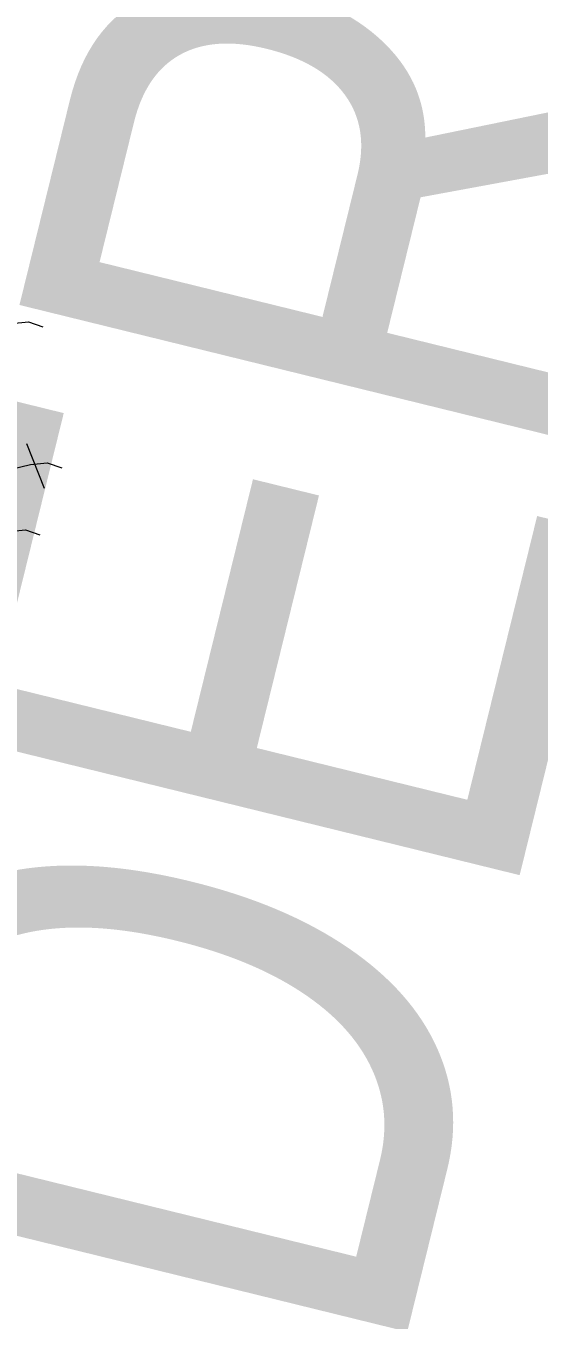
# Model space of a CAD drawing. Header units: millimetres. Extents: x 474016 to 477875, y 2288607 to 2292200.
# Drawn here: x 474238.28 to 474243.23, y 2289133.24 to 2289145.74 of the extents above; entities that cross this region are included whole.
import ezdxf
from ezdxf.enums import TextEntityAlignment as Align

# ---------------------------------------------------------------- set-up
doc = ezdxf.new("R2010")
doc.units = ezdxf.units.MM
doc.header["$LTSCALE"] = 50
doc.layers.add('EXT', color=3, linetype='Continuous', lineweight=5)
doc.layers.add('vialidad', color=5, linetype='Continuous', lineweight=13)
doc.styles.get("Standard").update_dxf_attribs({"font": 'arial.ttf'})

# ---------------------------------------------------------------- blocks, each defined once
blk = doc.blocks.new('Plarbol-031')
for points in [[(1.375325, 1.9375), (1.44965, 2.01945), (1.5227, 2.080425), (1.605925, 2.10265)], [(1.896225, 1.5087), (2.118575, 1.3556)], [(1.9064, 1.34035), (1.980725, 1.4223), (2.053775, 1.4833), (2.137, 1.505525)], [(2.015025, 0.960475), (2.08935, 1.042425), (2.1624, 1.1034), (2.245625, 1.12565)]]:
    blk.add_lwpolyline(points)

msp = doc.modelspace()

# ---------------------------------------------------------------- block references
at = {"layer": 'EXT', "xscale": 1.71989999994179, "yscale": 1.71989999994179, "zscale": 1.71989999994179, "rotation": 325.9356466897348}
msp.add_blockref('Plarbol-031', (474234.134, 2289141.382), dxfattribs=at)

# ---------------------------------------------------------------- texts
at = {"layer": 'vialidad', "color": 5, "lineweight": 13, "width": 0.75}
msp.add_text('SENDERO  CEIBA ', height=6, rotation=76.1813, dxfattribs=at).set_placement((474242.427, 2289147.59), align=Align.MIDDLE)

doc.saveas('drawing.dxf')
